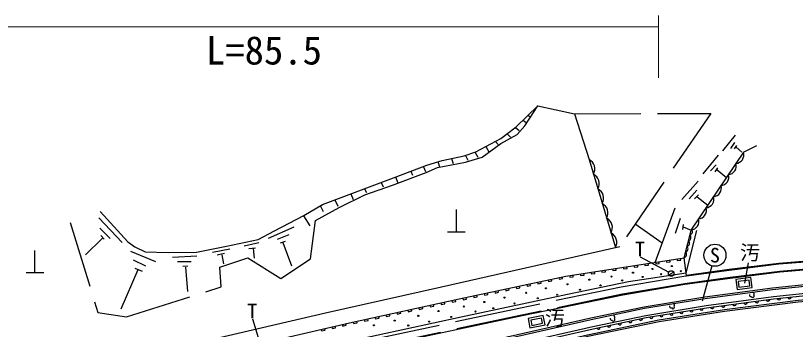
# Model space of a CAD drawing. Units: millimetres, scale not verified. Extents: x 40000 to 680000, y 20000 to 380000.
# Drawn here: x 463478 to 533897, y 303064 to 331377 of the extents above; entities that cross this region are included whole.
import ezdxf
from ezdxf.enums import TextEntityAlignment as Align

# ---------------------------------------------------------------- set-up
doc = ezdxf.new("R2010")
doc.units = ezdxf.units.MM
doc.header["$LTSCALE"] = 1000
doc.linetypes.add('DASHED', pattern=[7.5, 6, -1.5])
for name, color, linetype, lineweight in [('M-BGD', 7, 'Continuous', 25), ('M-BGD-EXST', 7, 'Continuous', 25), ('M-STR-HTXT', 7, 'Continuous', 13), ('M-STR-STRC', 7, 'Continuous', 25)]:
    doc.layers.add(name, color=color, linetype=linetype, lineweight=lineweight)
doc.styles.add('ＭＳ ゴシック', font='')
doc.styles.get('ＭＳ ゴシック').set_extended_font_data('MS Gothic')

msp = doc.modelspace()

# ---------------------------------------------------------------- linework, layer by layer
at = {"layer": 'M-BGD'}
for p, q in [((508682, 321339), (510651, 323242)), ((509309, 321945), (509626, 321707)), ((509775, 322395), (509961, 322209)), ((507305, 320290), (508682, 321339)), ((508628, 321286), (508957, 321004)), ((507873, 320723), (508154, 320402)), ((527333, 319184), (528477, 320598)), ((505041, 319076), (507305, 320290)), ((506800, 320019), (507050, 319733)), ((528051, 319386), (528432, 319924)), ((503992, 318715), (505041, 319076)), ((504969, 319037), (505210, 318595)), ((505932, 319554), (506213, 319097)), ((529200, 319043), (524510, 312108)), ((528410, 319363), (528612, 319655)), ((528545, 319520), (529061, 319049)), ((529200, 319043), (530413, 319667)), ((501991, 318289), (503992, 318715)), ((502853, 318473), (503001, 318026)), ((504095, 318751), (504306, 318327)), ((515259, 318387), (517636, 310455)), ((525560, 317097), (526951, 318780)), ((497596, 316747), (500613, 317895)), ((500292, 317803), (500492, 317324)), ((500613, 317895), (501991, 318289)), ((501603, 318206), (501763, 317725)), ((526233, 317366), (526749, 317927)), ((526659, 317276), (526884, 317635)), ((499177, 317349), (499321, 316989)), ((526839, 317456), (527660, 316766)), ((491183, 314320), (497596, 316747)), ((496475, 316323), (496678, 315918)), ((497791, 316822), (497983, 316286)), ((523630, 314785), (525111, 316424)), ((494982, 315758), (495172, 315416)), ((524303, 314853), (524999, 315616)), ((493749, 315291), (493967, 314781)), ((524797, 314830), (525133, 315212)), ((525021, 315010), (525980, 314281)), ((489510, 313336), (491183, 314320)), ((490974, 314241), (491257, 313710)), ((492317, 314749), (492562, 314178)), ((471108, 313697), (473601, 310974)), ((470981, 313141), (473089, 310899)), ((486853, 311958), (489510, 313336)), ((489478, 313317), (490053, 312405)), ((523495, 313080), (523046, 311711)), ((471081, 312204), (472018, 311268)), ((485377, 311171), (486853, 311958)), ((486305, 311301), (488647, 312305)), ((519431, 312574), (521874, 310875)), ((523764, 312541), (523697, 312092)), ((523764, 312317), (524491, 312031)), ((523848, 309520), (524510, 312108)), ((471316, 311301), (469776, 309795)), ((471182, 311535), (471483, 311201)), ((487142, 311201), (488179, 311636)), ((473601, 310974), (474257, 310515)), ((479801, 310023), (482523, 310581)), ((482523, 310581), (485377, 311171)), ((484130, 310598), (485435, 310899)), ((487409, 310866), (487844, 311033)), ((487610, 310899), (488380, 308792)), ((501942, 306907), (518047, 310548)), ((473859, 310130), (476100, 309193)), ((474257, 310515), (475176, 310056)), ((475176, 310056), (477242, 309990)), ((477242, 309990), (479801, 310023)), ((481253, 310030), (482826, 310331)), ((481688, 309795), (482357, 309929)), ((484532, 310364), (485134, 310431)), ((484933, 310364), (485034, 309494)), ((474093, 309327), (475197, 308792)), ((477639, 309595), (479848, 309695)), ((478108, 309193), (479346, 309193)), ((482089, 309795), (482257, 308992)), ((513168, 307865), (523848, 309520)), ((524066, 307927), (523848, 309520)), ((474260, 308591), (474896, 308323)), ((478576, 308758), (479045, 308792)), ((478810, 308691), (479011, 306483)), ((527912, 308454), (524066, 307927)), ((474528, 308423), (472989, 304877)), ((529883, 307735), (528505, 307553)), ((530003, 306833), (529883, 307735)), ((528015, 307670), (523925, 307111)), ((528505, 307553), (528625, 306651)), ((491478, 304545), (501942, 306907)), ((528625, 306651), (530003, 306833)), ((475110, 300773), (491478, 304545)), ((511119, 304320), (509756, 304047)), ((511290, 303467), (511119, 304320)), ((509756, 304047), (509927, 303194)), ((509927, 303194), (511290, 303467))]:
    msp.add_line(p, q, dxfattribs=at)
at = {"layer": 'M-BGD', "linetype": 'DASHED'}
for p, q in [((509453, 321438), (510651, 323242)), ((510651, 323242), (513947, 322520)), ((513947, 322520), (526248, 322553)), ((513947, 322520), (515259, 318387)), ((526248, 322553), (518047, 310548)), ((508764, 320651), (509453, 321438)), ((507288, 319831), (508764, 320651)), ((505616, 318617), (507288, 319831)), ((504107, 318158), (505616, 318617)), ((500564, 317206), (501581, 317666)), ((501581, 317666), (504107, 318158)), ((497514, 316091), (500564, 317206)), ((495021, 315206), (497514, 316091)), ((492692, 314057), (495021, 315206)), ((490560, 312877), (492692, 314057)), ((521226, 309113), (523033, 314025)), ((468419, 312713), (470912, 304578)), ((490100, 309432), (490560, 312877)), ((481933, 308678), (484459, 309531)), ((484459, 309531), (487444, 307661)), ((487444, 307661), (490100, 309432)), ((482031, 306907), (481933, 308678)), ((527921, 308384), (523827, 307824)), ((528006, 307740), (523915, 307180)), ((473503, 304184), (482031, 306907)), ((470912, 304578), (473503, 304184))]:
    msp.add_line(p, q, dxfattribs=at)
at = {"layer": 'M-BGD'}
for points in [[(484159, 299970), (493718, 302037), (503720, 304203), (513315, 306232), (518815, 307373), (524034, 308163), (525010, 311980)], [(521259, 309119), (521282, 308970), (521606, 309020), (521583, 309169)], [(522230, 309269), (522253, 309121), (522577, 309171), (522554, 309319)], [(523201, 309419), (523224, 309271), (523548, 309321), (523525, 309469)], [(568792, 308577), (566888, 308704), (559092, 309231), (554572, 309544), (550518, 309737), (546772, 309764), (542487, 309675), (537437, 309429), (532407, 309017), (527912, 308454)], [(517375, 308517), (517398, 308369), (517722, 308419), (517699, 308567)], [(518346, 308667), (518369, 308519), (518693, 308569), (518670, 308718)], [(519317, 308818), (519340, 308670), (519664, 308720), (519641, 308868)], [(520288, 308968), (520311, 308820), (520635, 308870), (520612, 309018)], [(568751, 307788), (565068, 308033), (559038, 308443), (554526, 308756), (550496, 308947), (546777, 308974), (542514, 308885), (537489, 308640), (532489, 308231), (528015, 307670)], [(464552, 296841), (474065, 299139), (484037, 301443), (493620, 303658), (503530, 305807), (513168, 307865)], [(466067, 293250), (477819, 295761), (489724, 298346), (501087, 300861), (509455, 302747), (515424, 304104), (520248, 305112), (525729, 306013), (531815, 306813), (538521, 307508), (544093, 307752), (550852, 307733), (558173, 307455), (568597, 306672), (568692, 306666)], [(512525, 307728), (512557, 307581), (512878, 307650), (512846, 307797)], [(513491, 307916), (513514, 307767), (513838, 307817), (513815, 307966)], [(514462, 308066), (514485, 307918), (514809, 307968), (514786, 308116)], [(515433, 308216), (515456, 308068), (515780, 308118), (515757, 308266)], [(516404, 308367), (516427, 308218), (516751, 308269), (516728, 308417)], [(523925, 307111), (518304, 306164), (509210, 304282), (496485, 301573), (483223, 298708), (465584, 294934)], [(466098, 293104), (477851, 295615), (489757, 298199), (501120, 300715), (509488, 302601), (515456, 303957), (520276, 304964), (525751, 305864), (531832, 306664), (538532, 307359), (544096, 307602), (550849, 307583), (558164, 307306), (568586, 306523), (568684, 306516)], [(509634, 307110), (509665, 306964), (509986, 307032), (509955, 307179)], [(510598, 307316), (510629, 307170), (510950, 307238), (510919, 307385)], [(511561, 307522), (511593, 307376), (511914, 307444), (511883, 307591)], [(466276, 292272), (478030, 294784), (489939, 297369), (501305, 299885), (509676, 301772), (515637, 303127), (520432, 304128), (525875, 305023), (531932, 305820), (538594, 306511), (544113, 306752), (550832, 306733), (558116, 306457), (568525, 305675), (568640, 305667)], [(484457, 296384), (489896, 297564), (501262, 300081), (509631, 301967), (515594, 303322), (520395, 304325), (525846, 305221), (531908, 306019), (538580, 306710), (544109, 306952), (550836, 306933), (558128, 306656), (568539, 305874), (568650, 305867)], [(505779, 306287), (505810, 306140), (506131, 306209), (506100, 306356)], [(506743, 306493), (506774, 306346), (507095, 306415), (507064, 306561)], [(507706, 306699), (507738, 306552), (508059, 306621), (508028, 306767)], [(508670, 306905), (508701, 306758), (509023, 306827), (508991, 306973)], [(502869, 305663), (502901, 305517), (503232, 305588), (503200, 305735)], [(503851, 305875), (503883, 305728), (504204, 305797), (504173, 305944)], [(504815, 306081), (504846, 305934), (505168, 306003), (505136, 306150)], [(499897, 305019), (499928, 304872), (500259, 304944), (500227, 305090)], [(500888, 305234), (500919, 305087), (501250, 305159), (501218, 305305)], [(501878, 305448), (501910, 305302), (502241, 305373), (502209, 305520)], [(495933, 304159), (495965, 304012), (496295, 304084), (496263, 304231)], [(496924, 304374), (496955, 304227), (497286, 304299), (497254, 304446)], [(497915, 304589), (497946, 304442), (498277, 304514), (498245, 304660)], [(498906, 304804), (498937, 304657), (499268, 304729), (499236, 304875)], [(492982, 303510), (493015, 303364), (493335, 303438), (493301, 303584)], [(493951, 303729), (493983, 303583), (494313, 303654), (494281, 303801)], [(494942, 303944), (494974, 303798), (495304, 303869), (495272, 304016)], [(491065, 303067), (491099, 302921), (491418, 302995), (491384, 303141)], [(492023, 303289), (492057, 303142), (492376, 303216), (492343, 303362)]]:
    msp.add_lwpolyline(points, dxfattribs=at)
at = {"layer": 'M-BGD', "linetype": 'DASHED'}
for points in [[(568789, 308507), (565116, 308751), (559087, 309161), (554568, 309475), (550516, 309667), (546773, 309694), (542489, 309605), (537442, 309359), (532415, 308948), (527921, 308384)], [(568755, 307858), (565073, 308102), (559043, 308513), (554530, 308826), (550498, 309017), (546777, 309044), (542512, 308955), (537484, 308710), (532482, 308301), (528006, 307740)], [(523816, 307822), (518171, 306871), (509063, 304987), (496334, 302277), (483072, 299412), (465434, 295638)], [(523913, 307180), (518291, 306233), (509196, 304350), (496470, 301641), (483208, 298777), (465570, 295002)]]:
    msp.add_lwpolyline(points, dxfattribs=at)
at = {"layer": 'M-BGD'}
for points in [[(528730, 307381), (528797, 306875), (529778, 307005), (529711, 307511)], [(511053, 303623), (510957, 304087), (509991, 303891), (510084, 303429)]]:
    msp.add_lwpolyline(points, close=True, dxfattribs=at)
for centre in [(520984, 308515), (522738, 308781), (517288, 307829), (519226, 308183), (520099, 307798), (521780, 308042), (523550, 308317), (513319, 307132), (515286, 307546), (516298, 307035), (518248, 307489), (509588, 306361), (511365, 306769), (514442, 306638), (507630, 305931), (510631, 305869), (512376, 306187), (503958, 305131), (505802, 305536), (506624, 304971), (508532, 305399), (499843, 304283), (501668, 304720), (502817, 304186), (505006, 304680), (497711, 303858), (500815, 303763), (495836, 303434), (498939, 303416)]:
    msp.add_circle(centre, 50, dxfattribs=at)
for centre, radius, start, end in [((528483, 318799), 757, 273.06399, 18.80714), ((514841, 317541), 944, 329.68561, 63.67031), ((527807, 317800), 757, 273.06399, 18.80714), ((515237, 316219), 944, 329.68561, 63.67031), ((527131, 316800), 757, 273.06399, 18.80714), ((515633, 314897), 944, 329.68561, 63.67031), ((526455, 315800), 757, 273.06399, 18.80714), ((525780, 314800), 757, 273.06399, 18.80714), ((516029, 313575), 944, 329.68561, 63.67031), ((525104, 313801), 757, 273.06399, 18.80714), ((516425, 312253), 944, 329.68561, 63.67031), ((524428, 312801), 757, 273.06399, 18.80714), ((524286, 311889), 313, 287.02846, 44.27587), ((516821, 310931), 944, 329.68561, 63.67031), ((524154, 311372), 313, 287.0277, 44.27512), ((523889, 310336), 313, 287.02846, 44.27587), ((524022, 310854), 313, 287.02783, 44.27575), ((523757, 309819), 313, 287.02898, 44.27459), ((530415, 305642), 171, 194.54136, 0.44648), ((531424, 305774), 171, 194.54209, 0.44642), ((532407, 305879), 160, 189.42854, 2.40526), ((533358, 305978), 160, 189.42803, 2.4049), ((525421, 304952), 153, 190.55614, 8.11409), ((526377, 305110), 171, 194.54093, 0.44846), ((527387, 305243), 171, 194.54166, 0.4484), ((528396, 305376), 171, 194.54136, 0.44648), ((529405, 305509), 171, 194.54209, 0.44642), ((520885, 304206), 153, 190.5577, 8.11322), ((521792, 304355), 153, 190.55734, 8.11532), ((522699, 304504), 153, 190.55734, 8.11532), ((523607, 304654), 153, 190.55757, 8.11442), ((524514, 304803), 153, 190.55912, 8.11354), ((518032, 303641), 164, 196.65631, 6.94238), ((518991, 303841), 164, 196.65631, 6.94238), ((519950, 304042), 164, 196.65667, 6.94036), ((516113, 303240), 164, 196.65631, 6.94238), ((517072, 303441), 164, 196.65667, 6.94036)]:
    msp.add_arc(centre, radius, start, end, dxfattribs=at)
at = {"layer": 'M-BGD-EXST'}
for p, q in [((503289, 311877), (503289, 313877)), ((502489, 311877), (504089, 311877)), ((465226, 308193), (465226, 310193)), ((519885, 309604), (522453, 308222)), ((526360, 308794), (525476, 305617)), ((529630, 309078), (529296, 307223)), ((464426, 308193), (466026, 308193)), ((522459, 307976), (522889, 308231)), ((485933, 300618), (484904, 303990))]:
    msp.add_line(p, q, dxfattribs=at)
for centre, radius in [((526628, 309758), 1000), ((522674, 308104), 250)]:
    msp.add_circle(centre, radius, dxfattribs=at)
for centre, radius, start, end in [((530053, 306266), 136, 313.16955, 80.03993), ((529881, 306164), 136, 161.24395, 288.11051), ((530050, 306074), 133, 196.95518, 44.32566), ((522666, 305156), 136, 161.2409, 288.11128), ((522836, 305065), 133, 196.95518, 44.32566), ((522838, 305258), 136, 313.16955, 80.03993), ((517465, 304141), 136, 313.16701, 80.04019), ((517293, 304039), 136, 161.24064, 288.11382), ((517463, 303949), 133, 196.9541, 44.32673)]:
    msp.add_arc(centre, radius, start, end, dxfattribs=at)
at = {"layer": 'M-STR-HTXT'}
for p, q in [((521524, 325753), (521524, 331377)), ((448051, 330377), (521524, 330377))]:
    msp.add_line(p, q, dxfattribs=at)
at = {"layer": 'M-STR-STRC'}
for points in [[(568620, 305290), (568216, 305319), (560744, 305801), (555727, 306153), (551161, 306328), (545346, 306332), (539929, 306141), (534131, 305660), (527479, 304818), (521561, 303907), (515132, 302554), (505294, 300262), (497524, 298414), (488003, 296307), (478199, 294166), (466386, 291623)], [(568612, 305140), (568205, 305170), (560734, 305651), (555719, 306003), (551158, 306178), (545349, 306182), (539938, 305992), (534146, 305511), (527500, 304669), (521588, 303759), (515164, 302408), (505328, 300116), (497558, 298268), (488035, 296160), (478230, 294020), (466418, 291476)]]:
    msp.add_lwpolyline(points, dxfattribs=at)

# ---------------------------------------------------------------- texts
at = {"layer": 'M-BGD-EXST', "style": 'ＭＳ ゴシック'}
for s, p in [('T', (519866, 310311)), ('汚', (529803, 309993)), ('S', (526628, 309758)), ('T', (484847, 304723)), ('汚', (512182, 304090))]:
    msp.add_text(s, height=1320, dxfattribs=at).set_placement(p, align=Align.MIDDLE_CENTER)
at = {"layer": 'M-STR-HTXT', "style": 'ＭＳ ゴシック'}
msp.add_text('L=85.5', height=2566, dxfattribs=at).set_placement((485906, 328248), align=Align.MIDDLE_CENTER)

doc.saveas('drawing.dxf')
